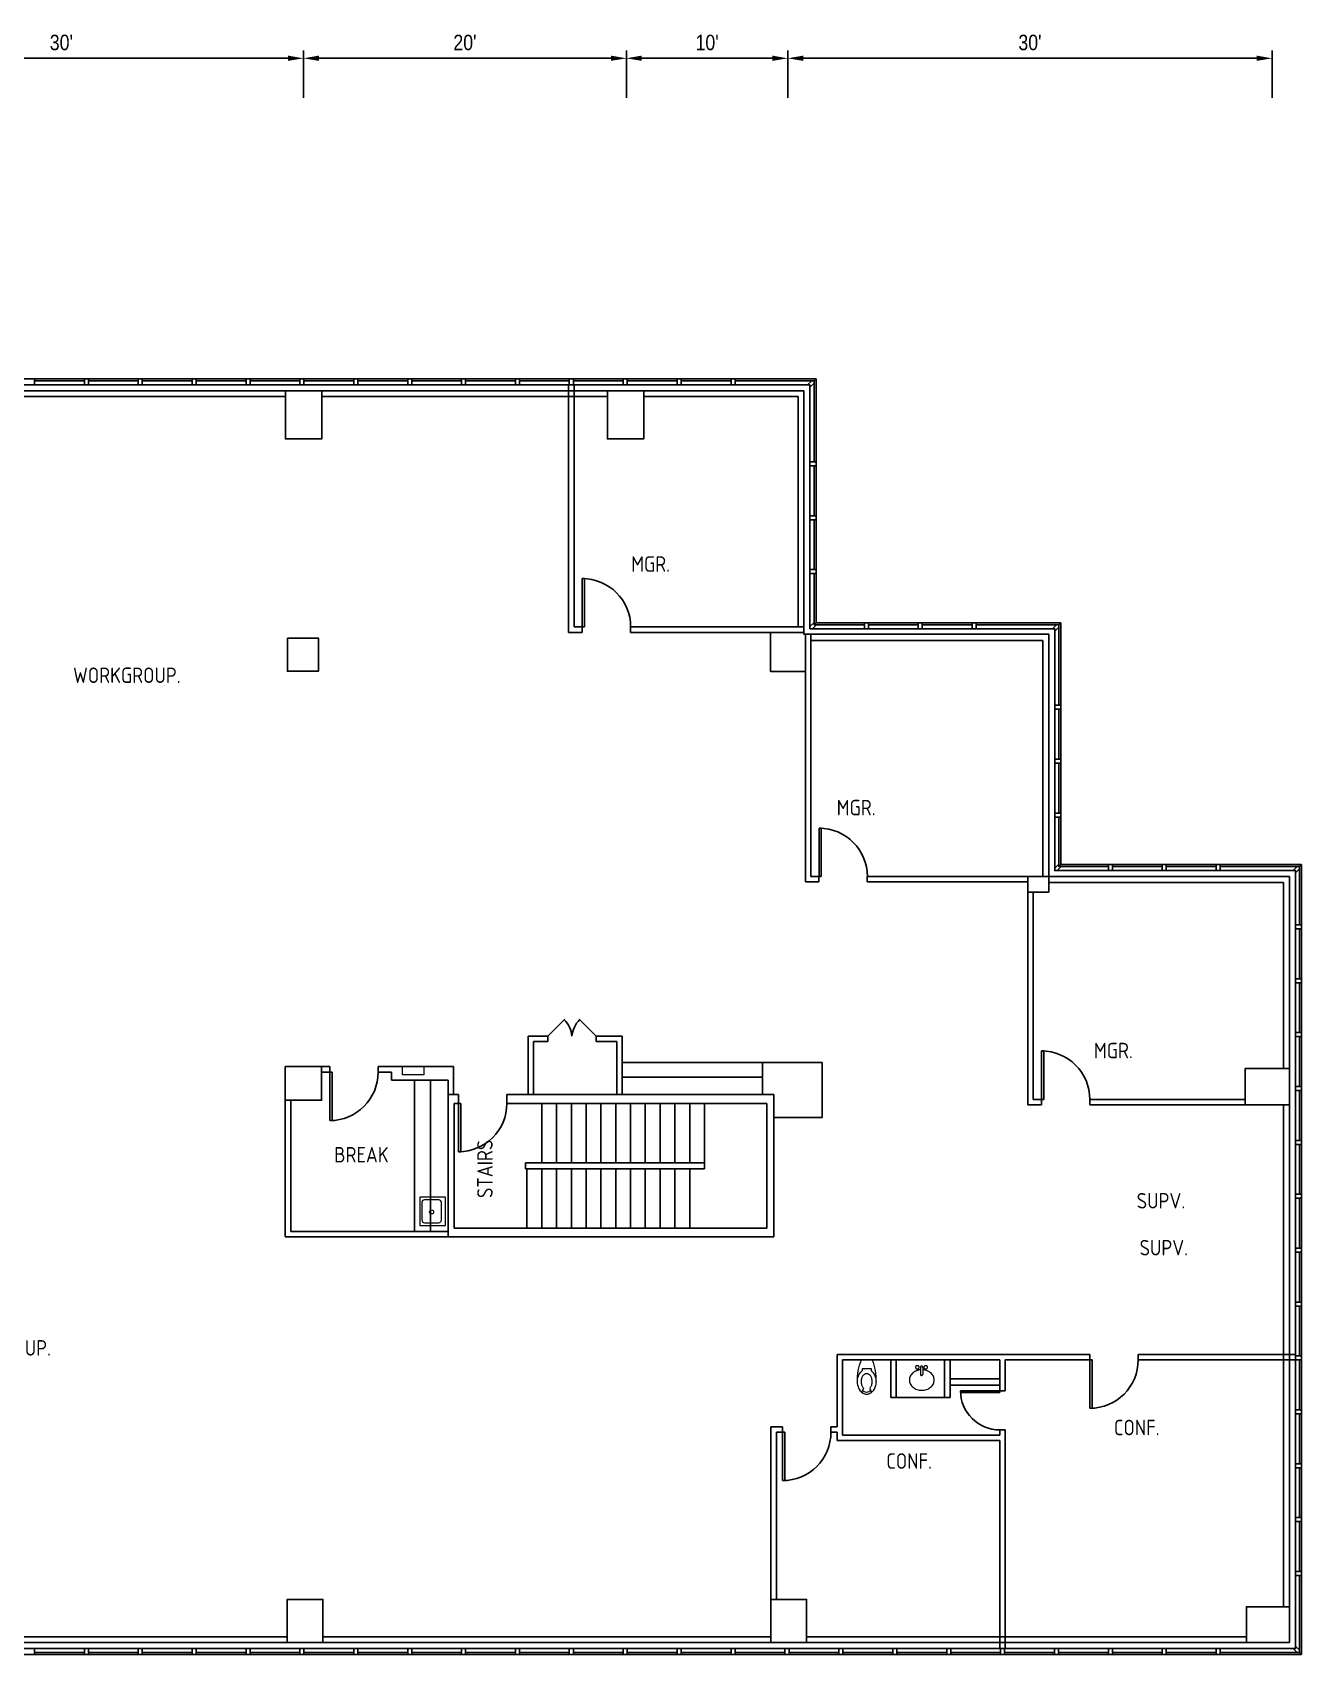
# Model space of a CAD drawing. Extents: x 0 to 2565, y -97 to 1206.
# Drawn here: x 1622 to 2565, y 0 to 1206 of the extents above; entities that cross this region are included whole.
import ezdxf

# ---------------------------------------------------------------- set-up
doc = ezdxf.new("R2010")
doc.units = 0
doc.header["$LTSCALE"] = 0.375
doc.header["$MEASUREMENT"] = 0
doc.layers.get('0').update_dxf_attribs({"lineweight": 0})
for name, color, linetype, lineweight in [('A-ANNO-DIMS', 200, 'Continuous', 18), ('A-ANNO-RMNAME', 211, 'Continuous', 30), ('P-FIXT', 15, 'Continuous', 18)]:
    doc.layers.add(name, color=color, linetype=linetype, lineweight=lineweight)
for name, color, linetype in [('A-DOOR', 5, 'Continuous'), ('A-FLOR-CASE', 1, 'Continuous'), ('A-FLOR-STRS', 1, 'Continuous'), ('A-GLAZ', 4, 'Continuous'), ('A-WALL-EXT', 3, 'Continuous'), ('A-WALL-INT', 3, 'Continuous'), ('M-CONT-THER', 4, 'Continuous')]:
    doc.layers.add(name, color=color, linetype=linetype)
doc.styles.add('Architectural', font='architxt.shx')
doc.styles.add('General_Text', font='ARIALN.TTF')
doc.dimstyles.get("Standard").update_dxf_attribs({"dimtxt": 0.12, "dimasz": 0.12, "dimexe": 0.06, "dimexo": 0.06, "dimgap": 0.06, "dimtad": 1, "dimdec": 0, "dimzin": 2, "dimdsep": 46, "dimlunit": 4, "dimtxsty": 'General_Text', "dimcen": 0.12, "dimclrd": 7, "dimclre": 7, "dimclrt": 7, "dimadec": 4, "dimazin": 3, "dimtfac": 1, "dimtdec": 0, "dimtmove": 0, "dimatfit": 3, "dimfxl": 1, "dimfrac": 1, "dimtolj": 1, "dimtzin": 2, "dimlwd": -3, "dimlwe": -3, "dimarcsym": 0})

# ---------------------------------------------------------------- blocks, each defined once
blk = doc.blocks.new('corner')
at = {"layer": 'A-GLAZ'}
blk.add_lwpolyline([(0, 1.75), (0, 0), (-1.75, 0), (-4.75, 3), (-3, 3), (-3, 4.75)], close=True, dxfattribs=at)
blk = doc.blocks.new('Toilwal2')
for p, q in [((0, -4.1), (0, 4)), ((6.7, -3.6), (6.7, 3.4)), ((6.7, 3.4), (8.3, 3.4)), ((23.5, 3.2), (21.3, 2.4)), ((8.3, -3.6), (6.7, -3.6)), ((21.1, -2.5), (21.1, -2.5)), ((21.3, -2.5), (23.5, -3.3)), ((23.8, -3.6), (23.8, -3.6))]:
    blk.add_line(p, q)
for centre, radius, start, end in [((15.2, -34.6), 41.4, 88.5432, 111.4502), ((14.1, -1.1), 7.43, 126.6725, 141.8648), ((15.4, -2.8), 9.56, 107.1417, 126.6724), ((12.8, -0.1), 2.76, 143.419, 216.581), ((14.1, -1.1), 4.43, 126.6725, 141.8648), ((15.4, -2.8), 6.56, 107.1417, 126.6725), ((16.2, -5.5), 12.4, 81.7349, 107.1416), ((16.2, -5.5), 9.38, 90, 107.1416), ((16.2, -5.5), 9.38, 72.8584, 90), ((14.9, -9.8), 16.8, 75.0711, 79.3345), ((17, -2.8), 6.56, 54.4829, 72.8583), ((16.2, -5), 11.8, 57.2315, 75.071), ((21.1, 2.9), 0.5, 234.4828, 288.2438), ((18.1, -1.9), 8.18, 32.7617, 57.2315), ((18.1, -1.9), 6.68, 32.7617, 46.3142), ((23.4, 3.6), 0.5, 288.2438, 45.6721), ((21.1, 0), 3.12, 360, 32.7618), ((21.1, 0), 3.12, 327.2382, 0), ((21.1, 0), 4.62, 360, 32.7617), ((15.2, 34.5), 41.4, 248.5498, 271.4568), ((14.1, 1), 7.43, 218.1352, 233.3275), ((15.4, 2.7), 9.56, 233.3276, 252.8583), ((14.1, 1), 4.43, 218.1352, 233.3275), ((15.4, 2.7), 6.56, 233.3275, 252.8583), ((16.2, 5.4), 12.4, 252.8584, 270), ((16.2, 5.4), 9.38, 252.8584, 270), ((16.2, 5.4), 9.38, 270, 287.1416), ((16.2, 5.4), 12.4, 270, 287.1416), ((14.9, 9.8), 16.8, 274.9424, 275.1954), ((17, 2.7), 6.56, 287.1417, 305.5171), ((17, 2.7), 9.56, 287.1416, 306.6725), ((21.1, -3), 0.5, 71.7562, 125.5172), ((18.1, 1.9), 6.68, 312.7565, 327.2383), ((18.3, 1), 7.43, 306.6725, 316.5742), ((23.3, -3.7), 0.5, 316.5741, 71.7562), ((18.1, 1.9), 8.18, 313.3097, 327.2384), ((21.1, 0), 4.62, 327.2383, 0)]:
    blk.add_arc(centre, radius, start, end)
blk = doc.blocks.new('bathsink')
for p, q in [((-2.5, 10.5), (-2.5, 4.7)), ((-0.8, 10.5), (-0.8, 4.7))]:
    blk.add_line(p, q)
for points in [[(-2.5, 8.3, 0.059558), (-5.1, 7.7, 0.090468), (-8, 6.1, 0.104252), (-10.1, 3.5, 0.11665), (-10.7, 0.7, 0.11665), (-10.1, -2.1, 0.104252), (-8, -4.7, 0.090468), (-5.1, -6.3, 0.082663), (-1.5, -6.9, 0.082663), (2.1, -6.3, 0.090468), (5, -4.7, 0.104252), (7.1, -2.1, 0.11665), (7.7, 0.7, 0.11665)], [(7.7, 0.7, 0.11665), (7.1, 3.5, 0.104252), (5, 6.1, 0.090468), (2.1, 7.7, 0.067171), (-0.8, 8.3, 0.082663)]]:
    blk.add_lwpolyline(points, format="xyb")
for points in [[(-3.4, 10.2, 0.11665), (-3.5, 10.6, 0.104252), (-3.8, 11, 0.090468), (-4.2, 11.3, 0.082663), (-4.8, 11.3, 0.082663), (-5.3, 11.3, 0.090468), (-5.8, 11, 0.104252), (-6.1, 10.6, 0.11665), (-6.2, 10.2, 0.11665), (-6.1, 9.7, 0.104252), (-5.8, 9.4, 0.090468), (-5.3, 9.1, 0.082663), (-4.8, 9, 0.082663), (-4.2, 9.1, 0.090468), (-3.8, 9.4, 0.104252), (-3.5, 9.7, 0.11665)], [(2.8, 10.2, 0.11665), (2.7, 10.6, 0.104252), (2.4, 11, 0.090468), (2, 11.3, 0.082663), (1.4, 11.3, 0.082663), (0.9, 11.3, 0.090468), (0.4, 11, 0.104252), (0.1, 10.6, 0.11665), (0, 10.2, 0.11665), (0.1, 9.7, 0.104252), (0.4, 9.4, 0.090468), (0.9, 9.1, 0.082663), (1.4, 9, 0.082663), (2, 9.1, 0.090468), (2.4, 9.4, 0.104252), (2.7, 9.7, 0.11665)]]:
    blk.add_lwpolyline(points, format="xyb", close=True)
for centre, start, end in [((-1.7, 10.3), 349.1824, 169.1824), ((-1.7, 4.9), 190.8176, 10.8176)]:
    blk.add_arc(centre, 0.87, start, end)
blk = doc.blocks.new('sink2119')
at = {"layer": 'P-FIXT'}
for p, q in [((0, 10.5), (0, -10.5)), ((19, 10.5), (0, 10.5)), ((3, 6.5), (3, -6.5)), ((15.5, 8.5), (5, 8.5)), ((17.5, -6.5), (17.5, 6.5)), ((19, -10.5), (19, 10.5)), ((0, -10.5), (19, -10.5)), ((5, -8.5), (15.5, -8.5))]:
    blk.add_line(p, q, dxfattribs=at)
blk.add_circle((10.25, 0.5), 1.5, dxfattribs=at)
for centre, start, end in [((5, 6.5), 90, 180), ((15.5, 6.5), 0, 90), ((5, -6.5), 180, 270), ((15.5, -6.5), 270, 0)]:
    blk.add_arc(centre, 2, start, end, dxfattribs=at)
blk = doc.blocks.new('*D15')
at = {"layer": 'A-ANNO-DIMS', "color": 7, "lineweight": -3, "transparency": 16777216}
for p, q in [((1463.5, 1157.5), (1463.5, 1192.6)), ((1475, 1186.8), (1812, 1186.8)), ((1823.5, 1157.5), (1823.5, 1192.6))]:
    blk.add_line(p, q, dxfattribs=at)
at = {"layer": 'A-ANNO-DIMS', "color": 7, "transparency": 16777216}
for points in [[(1475, 1188.8), (1475, 1184.9), (1463.5, 1186.8)], [(1812, 1188.8), (1812, 1184.9), (1823.5, 1186.8)]]:
    blk.add_solid(points, dxfattribs=at)
at = {"layer": 'A-ANNO-DIMS', "color": 7, "transparency": 16777216, "insert": (1643.5, 1198.5), "char_height": 11.52, "attachment_point": 5, "style": 'General_Text'}
blk.add_mtext("\\A1;30'", dxfattribs=at)
blk = doc.blocks.new('*D16')
at = {"layer": 'A-ANNO-DIMS', "color": 7, "lineweight": -3, "transparency": 16777216}
for p, q in [((1823.5, 1157.5), (1823.5, 1192.6)), ((1835, 1186.8), (2052, 1186.8)), ((2063.5, 1157.5), (2063.5, 1192.6))]:
    blk.add_line(p, q, dxfattribs=at)
at = {"layer": 'A-ANNO-DIMS', "color": 7, "transparency": 16777216}
for points in [[(1835, 1188.8), (1835, 1184.9), (1823.5, 1186.8)], [(2052, 1188.8), (2052, 1184.9), (2063.5, 1186.8)]]:
    blk.add_solid(points, dxfattribs=at)
at = {"layer": 'A-ANNO-DIMS', "color": 7, "transparency": 16777216, "insert": (1943.5, 1198.5), "char_height": 11.52, "attachment_point": 5, "style": 'General_Text'}
blk.add_mtext("\\A1;20'", dxfattribs=at)
blk = doc.blocks.new('*D17')
at = {"layer": 'A-ANNO-DIMS', "color": 7, "lineweight": -3, "transparency": 16777216}
for p, q in [((2063.5, 1157.5), (2063.5, 1192.6)), ((2075, 1186.8), (2172, 1186.8)), ((2183.5, 1157.5), (2183.5, 1192.6))]:
    blk.add_line(p, q, dxfattribs=at)
at = {"layer": 'A-ANNO-DIMS', "color": 7, "transparency": 16777216}
for points in [[(2075, 1188.8), (2075, 1184.9), (2063.5, 1186.8)], [(2172, 1188.8), (2172, 1184.9), (2183.5, 1186.8)]]:
    blk.add_solid(points, dxfattribs=at)
at = {"layer": 'A-ANNO-DIMS', "color": 7, "transparency": 16777216, "insert": (2123.5, 1198.5), "char_height": 11.52, "attachment_point": 5, "style": 'General_Text'}
blk.add_mtext("\\A1;10'", dxfattribs=at)
blk = doc.blocks.new('*D18')
at = {"layer": 'A-ANNO-DIMS', "color": 7, "lineweight": -3, "transparency": 16777216}
for p, q in [((2183.5, 1157.5), (2183.5, 1192.6)), ((2195, 1186.8), (2532, 1186.8)), ((2543.5, 1157.5), (2543.5, 1192.6))]:
    blk.add_line(p, q, dxfattribs=at)
at = {"layer": 'A-ANNO-DIMS', "color": 7, "transparency": 16777216}
for points in [[(2195, 1188.8), (2195, 1184.9), (2183.5, 1186.8)], [(2532, 1188.8), (2532, 1184.9), (2543.5, 1186.8)]]:
    blk.add_solid(points, dxfattribs=at)
at = {"layer": 'A-ANNO-DIMS', "color": 7, "transparency": 16777216, "insert": (2363.5, 1198.5), "char_height": 11.52, "attachment_point": 5, "style": 'General_Text'}
blk.add_mtext("\\A1;30'", dxfattribs=at)

msp = doc.modelspace()

# ---------------------------------------------------------------- linework, layer by layer
at = {"layer": 'A-DOOR'}
for p, q in [((2030.7, 764), (2030.7, 800)), ((2030.7, 800), (2032.4, 800)), ((2032.4, 800), (2032.4, 764)), ((2032.4, 764), (2030.7, 764)), ((2206.7, 578.4), (2206.7, 614.4)), ((2206.7, 614.4), (2208.4, 614.4)), ((2208.4, 614.4), (2208.4, 578.4)), ((2208.4, 578.4), (2206.7, 578.4)), ((2005.1, 459.8), (2017.8, 472.5)), ((2041.1, 459.8), (2028.3, 472.5)), ((2372, 412.8), (2372, 448.8)), ((2372, 448.8), (2373.8, 448.8)), ((2373.8, 448.8), (2373.8, 412.8)), ((1843, 433), (1843, 397.1)), ((1844.8, 433), (1843, 433)), ((1844.8, 397.1), (1844.8, 433)), ((2373.8, 412.8), (2372, 412.8)), ((1938.7, 409.8), (1938.7, 373.8)), ((1940.4, 409.8), (1938.7, 409.8)), ((1940.4, 373.8), (1940.4, 409.8)), ((1843, 397.1), (1844.8, 397.1)), ((1938.7, 373.8), (1940.4, 373.8)), ((2408, 219.1), (2408, 183.1)), ((2409.7, 219.1), (2408, 219.1)), ((2409.7, 183.1), (2409.7, 219.1)), ((2341.1, 196.2), (2312, 196.2)), ((2312, 196.2), (2312, 194.8)), ((2312, 194.8), (2341.1, 194.8)), ((2341.1, 194.8), (2341.1, 196.2)), ((2408, 183.1), (2409.7, 183.1)), ((2179.6, 165.3), (2179.6, 129.3)), ((2181.3, 165.3), (2179.6, 165.3)), ((2181.3, 129.3), (2181.3, 165.3)), ((2179.6, 129.3), (2181.3, 129.3))]:
    msp.add_line(p, q, dxfattribs=at)
for centre, radius, start, end in [((2030.7, 764), 36, 0, 90), ((2206.7, 578.4), 36, 0, 90), ((2003.4, 458.1), 19.7, 4.8593, 45), ((2042.7, 458.1), 19.7, 135, 175.1407), ((2372, 412.8), 36, 0, 90), ((1843, 433), 36, 270, 0), ((1938.7, 409.8), 36, 270, 0), ((2408, 219.1), 36, 270, 0), ((2341.1, 196.2), 29.2, 180, 270), ((2179.6, 165.3), 36, 270, 0)]:
    msp.add_arc(centre, radius, start, end, dxfattribs=at)
at = {"layer": 'A-FLOR-CASE'}
for p, q in [((1918, 427.1), (1918, 314.6)), ((2164.6, 429.3), (2060.5, 429.3)), ((2304.1, 205.1), (2341.1, 205.1)), ((2304.1, 200.3), (2341.1, 200.3)), ((2264.1, 191.1), (2300.1, 191.1))]:
    msp.add_line(p, q, dxfattribs=at)
for points in [[(2164.6, 416.3), (2164.6, 440.3), (2060.5, 440.3), (2060.5, 416.3)], [(1931, 427.1), (1906, 427.1), (1906, 314.6), (1931, 314.6)]]:
    msp.add_lwpolyline(points, close=True, dxfattribs=at)
at = {"layer": 'A-FLOR-STRS'}
for p, q in [((2000.6, 365.7), (2000.6, 409.8)), ((2011.6, 365.7), (2011.6, 409.8)), ((2022.6, 365.7), (2022.6, 409.8)), ((2033.6, 365.7), (2033.6, 409.8)), ((2044.6, 365.7), (2044.6, 409.8)), ((2055.6, 365.7), (2055.6, 409.8)), ((2066.6, 365.7), (2066.6, 409.8)), ((2077.6, 365.7), (2077.6, 409.8)), ((2088.6, 365.7), (2088.6, 409.8)), ((2099.6, 365.7), (2099.6, 409.8)), ((2110.6, 365.7), (2110.6, 409.8)), ((2121.6, 361.1), (2121.6, 409.8)), ((1988.6, 365.7), (2121.6, 365.7)), ((1988.6, 361.1), (1988.6, 365.7)), ((1988.6, 361.1), (2121.6, 361.1)), ((1989.6, 317.1), (1989.6, 361.1)), ((2000.6, 317.1), (2000.6, 361.1)), ((2011.6, 317.1), (2011.6, 361.1)), ((2022.6, 317.1), (2022.6, 361.1)), ((2033.6, 317.1), (2033.6, 361.1)), ((2044.6, 317.1), (2044.6, 361.1)), ((2055.6, 317.1), (2055.6, 361.1)), ((2066.6, 317.1), (2066.6, 361.1)), ((2077.6, 317.1), (2077.6, 361.1)), ((2088.6, 317.1), (2088.6, 361.1)), ((2099.6, 317.1), (2099.6, 361.1)), ((2110.6, 317.1), (2110.6, 361.1))]:
    msp.add_line(p, q, dxfattribs=at)
at = {"layer": 'A-GLAZ'}
for p, q in [((1623.5, 948.5), (1623.5, 944)), ((1623.5, 947), (1660.6, 947)), ((1663.6, 948.5), (1663.6, 944)), ((1663.6, 947), (1700.6, 947)), ((1703.6, 948.5), (1703.6, 944)), ((1703.6, 947), (1740.7, 947)), ((1743.7, 948.5), (1743.7, 944)), ((1743.7, 947), (1780.8, 947)), ((1783.8, 948.5), (1783.8, 944)), ((1783.8, 947), (1820.8, 947)), ((1823.8, 948.5), (1823.8, 944)), ((1823.8, 947), (1860.9, 947)), ((1863.9, 948.5), (1863.9, 944)), ((1863.9, 947), (1901, 947)), ((1904, 948.5), (1904, 944)), ((1904, 947), (1941, 947)), ((1944, 948.5), (1944, 944)), ((1944, 947), (1981.1, 947)), ((1984.1, 948.5), (1984.1, 944)), ((1984.1, 947), (2021.1, 947)), ((2024.1, 947), (2061.2, 947)), ((2064.2, 947), (2101.3, 947)), ((2104.3, 948.5), (2104.3, 944)), ((2104.3, 947), (2141.3, 947)), ((2144.3, 948.5), (2144.3, 944)), ((2144.3, 947), (2203, 947)), ((2200, 944), (2200, 762.7)), ((2203, 947), (2204.5, 948.5)), ((2203, 947), (2203, 886.8)), ((2204.5, 883.8), (2200, 883.8)), ((2203, 883.8), (2203, 846.7)), ((2204.5, 843.7), (2200, 843.7)), ((2203, 843.7), (2203, 806.7)), ((2204.5, 803.7), (2200, 803.7)), ((2203, 803.7), (2203, 765.7)), ((2200, 762.7), (2382, 762.7)), ((2204.5, 767.2), (2203, 765.7)), ((2203, 765.7), (2240.4, 765.7)), ((2243.4, 767.2), (2243.4, 762.7)), ((2243.4, 765.7), (2280.5, 765.7)), ((2283.5, 767.2), (2283.5, 762.7)), ((2283.5, 765.7), (2320.6, 765.7)), ((2323.6, 767.2), (2323.6, 762.7)), ((2323.6, 765.7), (2385, 765.7)), ((2382, 762.7), (2382, 582.9)), ((2385, 765.7), (2386.5, 767.2)), ((2385, 765.7), (2385, 705.8)), ((2386.5, 702.8), (2382, 702.8)), ((2385, 702.8), (2385, 665.7)), ((2386.5, 662.7), (2382, 662.7)), ((2385, 662.7), (2385, 625.6)), ((2386.5, 622.6), (2382, 622.6)), ((2385, 622.6), (2385, 585.9)), ((2382, 582.9), (2560.9, 582.9)), ((2385, 585.9), (2386.5, 587.4)), ((2385, 585.9), (2421.8, 585.9)), ((2424.8, 587.4), (2424.8, 582.9)), ((2424.8, 585.9), (2461.8, 585.9)), ((2464.8, 587.4), (2464.8, 582.9)), ((2464.8, 585.9), (2501.9, 585.9)), ((2504.9, 587.4), (2504.9, 582.9)), ((2504.9, 585.9), (2563.9, 585.9)), ((2560.9, 582.9), (2560.9, 4.5)), ((2563.9, 585.9), (2565.4, 587.4)), ((2563.9, 542.6), (2563.9, 585.9)), ((2565.4, 539.6), (2560.9, 539.6)), ((2563.9, 539.6), (2563.9, 502.5)), ((2565.4, 499.5), (2560.9, 499.5)), ((2563.9, 499.5), (2563.9, 462.5)), ((2565.4, 459.4), (2560.9, 459.4)), ((2563.9, 459.4), (2563.9, 422.4)), ((2565.4, 419.4), (2560.9, 419.4)), ((2563.9, 419.4), (2563.9, 382.3)), ((2565.4, 379.3), (2560.9, 379.3)), ((2563.9, 379.3), (2563.9, 342.3)), ((2565.4, 339.3), (2560.9, 339.3)), ((2563.9, 339.3), (2563.9, 302.2)), ((2565.4, 299.2), (2560.9, 299.2)), ((2563.9, 299.2), (2563.9, 262.1)), ((2565.4, 259.1), (2560.9, 259.1)), ((2563.9, 259.1), (2563.9, 222.1)), ((2565.4, 219.1), (2560.9, 219.1)), ((2563.9, 219.1), (2563.9, 182)), ((2565.4, 179), (2560.9, 179)), ((2563.9, 179), (2563.9, 142)), ((2565.4, 138.9), (2560.9, 138.9)), ((2563.9, 138.9), (2563.9, 101.9)), ((2565.4, 98.9), (2560.9, 98.9)), ((2563.9, 98.9), (2563.9, 61.8)), ((2565.4, 58.8), (2560.9, 58.8)), ((2563.9, 1.5), (2563.9, 58.8)), ((2560.9, 4.5), (1477.6, 4.5)), ((1623.5, 1.5), (1660.6, 1.5)), ((1660.6, 0), (1660.6, 4.5)), ((1663.6, 1.5), (1700.6, 1.5)), ((1700.6, 0), (1700.6, 4.5)), ((1703.6, 1.5), (1740.7, 1.5)), ((1740.7, 0), (1740.7, 4.5)), ((1743.7, 1.5), (1780.8, 1.5)), ((1780.8, 0), (1780.8, 4.5)), ((1783.8, 1.5), (1820.8, 1.5)), ((1820.8, 0), (1820.8, 4.5)), ((1823.8, 1.5), (1860.9, 1.5)), ((1860.9, 0), (1860.9, 4.5)), ((1863.9, 1.5), (1901, 1.5)), ((1901, 0), (1901, 4.5)), ((1904, 1.5), (1941, 1.5)), ((1941, 0), (1941, 4.5)), ((1944, 1.5), (1981.1, 1.5)), ((1981.1, 0), (1981.1, 4.5)), ((1984.1, 1.5), (2021.1, 1.5)), ((2021.1, 0), (2021.1, 4.5)), ((2024.1, 1.5), (2061.2, 1.5)), ((2061.2, 0), (2061.2, 4.5)), ((2064.2, 1.5), (2101.3, 1.5)), ((2101.3, 0), (2101.3, 4.5)), ((2104.3, 1.5), (2141.3, 1.5)), ((2141.3, 0), (2141.3, 4.5)), ((2144.3, 1.5), (2181.4, 1.5)), ((2181.4, 0), (2181.4, 4.5)), ((2184.4, 1.5), (2221.5, 1.5)), ((2221.5, 0), (2221.5, 4.5)), ((2224.5, 1.5), (2261.5, 1.5)), ((2261.5, 0), (2261.5, 4.5)), ((2264.5, 1.5), (2301.6, 1.5)), ((2301.6, 0), (2301.6, 4.5)), ((2304.6, 1.5), (2341.6, 1.5)), ((2341.6, 0), (2341.6, 4.5)), ((2344.6, 1.5), (2381.7, 1.5)), ((2381.7, 0), (2381.7, 4.5)), ((2384.7, 1.5), (2421.8, 1.5)), ((2421.8, 0), (2421.8, 4.5)), ((2424.8, 1.5), (2461.8, 1.5)), ((2461.8, 0), (2461.8, 4.5)), ((2464.8, 1.5), (2501.9, 1.5)), ((2501.9, 0), (2501.9, 4.5)), ((2504.9, 1.5), (2562.4, 1.5)), ((2563.9, 1.5), (2565.4, 0))]:
    msp.add_line(p, q, dxfattribs=at)
for points in [[(1484.9, 948.8), (1481.9, 945.8), (1481.9, 944), (2200, 944)], [(1660.6, 944), (1660.6, 948.5)], [(1700.6, 944), (1700.6, 948.5)], [(1740.7, 944), (1740.7, 948.5)], [(1780.8, 944), (1780.8, 948.5)], [(1820.8, 944), (1820.8, 948.5)], [(1860.9, 944), (1860.9, 948.5)], [(1901, 944), (1901, 948.5)], [(1941, 944), (1941, 948.5)], [(1981.1, 944), (1981.1, 948.5)], [(2101.3, 944), (2101.3, 948.5)], [(2141.3, 944), (2141.3, 948.5)], [(2200, 886.8), (2204.5, 886.8)], [(2200, 846.7), (2204.5, 846.7)], [(2200, 806.7), (2204.5, 806.7)], [(2240.4, 762.7), (2240.4, 767.2)], [(2280.5, 762.7), (2280.5, 767.2)], [(2320.6, 762.7), (2320.6, 767.2)], [(2382, 705.8), (2386.5, 705.8)], [(2382, 665.7), (2386.5, 665.7)], [(2382, 625.6), (2386.5, 625.6)], [(2421.8, 582.9), (2421.8, 587.4)], [(2461.8, 582.9), (2461.8, 587.4)], [(2501.9, 582.9), (2501.9, 587.4)], [(2560.9, 542.6), (2565.4, 542.6)], [(2560.9, 502.5), (2565.4, 502.5)], [(2560.9, 462.4), (2565.4, 462.4)], [(2560.9, 422.4), (2565.4, 422.4)], [(2560.9, 382.3), (2565.4, 382.3)], [(2560.9, 342.3), (2565.4, 342.3)], [(2560.9, 302.2), (2565.4, 302.2)], [(2560.9, 262.1), (2565.4, 262.1)], [(2560.9, 222.1), (2565.4, 222.1)], [(2560.9, 182), (2565.4, 182)], [(2560.9, 141.9), (2565.4, 141.9)], [(2560.9, 101.9), (2565.4, 101.9)], [(2560.9, 61.8), (2565.4, 61.8)], [(1623.5, 4.5), (1623.5, 0)], [(1663.6, 4.5), (1663.6, 0)], [(1703.6, 4.5), (1703.6, 0)], [(1743.7, 4.5), (1743.7, 0)], [(1783.8, 4.5), (1783.8, 0)], [(1823.8, 4.5), (1823.8, 0)], [(1863.9, 4.5), (1863.9, 0)], [(1904, 4.5), (1904, 0)], [(1944, 4.5), (1944, 0)], [(1984.1, 4.5), (1984.1, 0)], [(2024.1, 4.5), (2024.1, 0)], [(2064.2, 4.5), (2064.2, 0)], [(2104.3, 4.5), (2104.3, 0)], [(2144.3, 4.5), (2144.3, 0)], [(2184.4, 4.5), (2184.4, 0)], [(2224.5, 4.5), (2224.5, 0)], [(2264.5, 4.5), (2264.5, 0)], [(2304.6, 4.5), (2304.6, 0)], [(2344.6, 4.5), (2344.6, 0)], [(2384.7, 4.5), (2384.7, 0)], [(2424.8, 4.5), (2424.8, 0)], [(2464.8, 4.5), (2464.8, 0)], [(2504.9, 4.5), (2504.9, 0)]]:
    msp.add_lwpolyline(points, dxfattribs=at)
for points in [[(2024.1, 944), (2021.1, 944), (2021.1, 948.5), (2024.1, 948.5)], [(2061.2, 944), (2064.2, 944), (2064.2, 948.5), (2061.2, 948.5)]]:
    msp.add_lwpolyline(points, close=True, dxfattribs=at)
at = {"layer": 'A-WALL-EXT'}
for p, q in [((1486.4, 948.5), (2204.5, 948.5)), ((2204.5, 948.5), (2204.5, 767.2)), ((1477.4, 939.5), (2195.5, 939.5)), ((2195.5, 939.5), (2195.5, 758.6)), ((2204.5, 767.2), (2386.5, 767.2)), ((2386.5, 767.2), (2386.5, 587.4)), ((2195.5, 758.6), (2377.5, 758.6)), ((2377.5, 758.6), (2377.5, 578.4)), ((2386.5, 587.4), (2565.4, 587.4)), ((2565.4, 587.4), (2565.4, 0)), ((2377.5, 578.4), (2556.4, 578.4)), ((2556.4, 578.4), (2556.4, 9)), ((1476.6, 9), (2556.4, 9)), ((1482.1, 0), (2565.4, 0))]:
    msp.add_line(p, q, dxfattribs=at)
for points in [[(1837.1, 939.5), (1810.1, 939.5), (1810.1, 903.8), (1837.1, 903.8)], [(2076.4, 939.5), (2049.4, 939.5), (2049.4, 903.8), (2076.4, 903.8)], [(2196.6, 758.6), (2195.5, 758.6), (2195.5, 760), (2170.6, 760), (2170.6, 731), (2196.6, 731)], [(1811.6, 755.8), (1811.6, 731.1), (1834.6, 731.1), (1834.6, 755.8)], [(2377.5, 578.4), (2366, 578.4), (2362, 578.4), (2362, 566.9), (2377.5, 566.9)], [(1810, 437.1), (1837, 437.1), (1837, 412.1), (1810, 412.1)], [(2209, 440.3), (2164.6, 440.3), (2164.6, 416.3), (2173, 416.3), (2173, 399.3), (2209, 399.3)], [(2556.4, 435.8), (2523.6, 435.8), (2523.6, 408.8), (2556.4, 408.8)], [(1837.9, 9), (1811.4, 9), (1811.4, 41), (1837.9, 41)], [(2197.5, 9), (2171, 9), (2171, 41), (2197.5, 41)], [(2556.4, 35.5), (2556.4, 9), (2524.4, 9), (2524.4, 35.5)]]:
    msp.add_lwpolyline(points, close=True, dxfattribs=at)
at = {"layer": 'A-WALL-INT'}
for p, q in [((1703.6, 944), (1700.6, 944)), ((2020.6, 944), (2020.6, 760)), ((2021.1, 944), (2024.1, 944)), ((2024.6, 944), (2024.6, 764)), ((2030.6, 760), (2020.6, 760)), ((2030.6, 764), (2024.6, 764)), ((2030.6, 764), (2030.6, 760)), ((2195.5, 764), (2066.6, 764)), ((2066.6, 764), (2066.6, 760)), ((2195.5, 760), (2066.6, 760)), ((2196.6, 758.6), (2196.6, 574.4)), ((2200.6, 758.6), (2200.6, 578.4)), ((2206.6, 574.4), (2196.6, 574.4)), ((2206.6, 578.4), (2200.6, 578.4)), ((2206.6, 578.4), (2206.6, 574.4)), ((2362, 578.4), (2242.6, 578.4)), ((2242.6, 578.4), (2242.6, 574.4)), ((2362, 574.4), (2242.6, 574.4)), ((2362, 566.9), (2362, 408.8)), ((2362, 566.9), (2377.5, 566.9)), ((2366, 566.9), (2366, 412.8)), ((2377.5, 566.9), (2377.5, 578.4)), ((1990.5, 416.3), (1990.5, 459.8)), ((1990.5, 459.8), (2005.1, 459.8)), ((2005.1, 455.8), (2005.1, 459.8)), ((2041.1, 455.8), (2041.1, 459.8)), ((2041.1, 459.8), (2060.5, 459.8)), ((2060.5, 416.3), (2060.5, 459.8)), ((1994.5, 455.8), (2005.1, 455.8)), ((1994.5, 416.3), (1994.5, 455.8)), ((2041.1, 455.8), (2056.5, 455.8)), ((2056.5, 416.3), (2056.5, 455.8)), ((1837, 437.1), (1843, 437.1)), ((1843, 433), (1843, 437.1)), ((1879, 433), (1879, 437.1)), ((1879, 437.1), (1935, 437.1)), ((1935, 416.3), (1935, 437.1)), ((1837, 433), (1843, 433)), ((1879, 433), (1889, 433)), ((1889, 427.1), (1889, 433)), ((1889, 427.1), (1931, 427.1)), ((1931, 416.3), (1931, 427.1)), ((1810, 412.1), (1810, 310.6)), ((1814, 412.1), (1814, 314.6)), ((1931, 416.3), (1938.6, 416.3)), ((1931, 416.3), (1931, 310.6)), ((1938.6, 409.8), (1938.6, 416.3)), ((1974.6, 409.8), (1974.6, 416.3)), ((1974.6, 416.3), (2173, 416.3)), ((2173, 310.6), (2173, 416.3)), ((2372, 412.8), (2366, 412.8)), ((2372, 412.8), (2372, 408.8)), ((2523.6, 412.8), (2408, 412.8)), ((2408, 412.8), (2408, 408.8)), ((1935.6, 317.1), (1935.6, 409.8)), ((1938.6, 409.8), (1935.6, 409.8)), ((1974.6, 409.8), (2168, 409.8)), ((2168, 317.1), (2168, 409.8)), ((2372, 408.8), (2362, 408.8)), ((2523.6, 408.8), (2408, 408.8)), ((1931, 314.6), (1814, 314.6)), ((1935.6, 317.1), (2168, 317.1)), ((1931, 310.6), (1810, 310.6)), ((1931, 310.6), (2173, 310.6)), ((2220.1, 223.1), (2408, 223.1)), ((2220.1, 169.3), (2220.1, 223.1)), ((2224.1, 219.1), (2341.1, 219.1)), ((2224.1, 163.1), (2224.1, 219.1)), ((2260.1, 191.1), (2260.1, 219.1)), ((2264.1, 191.1), (2264.1, 219.1)), ((2300.1, 191.1), (2300.1, 219.1)), ((2304.1, 191.1), (2304.1, 219.1)), ((2341.1, 196.2), (2341.1, 219.1)), ((2345.1, 219.1), (2408, 219.1)), ((2345.1, 196.2), (2345.1, 219.1)), ((2408, 223.1), (2408, 219.1)), ((2444, 223.1), (2444, 219.1)), ((2444, 223.1), (2560.9, 223.1)), ((2444, 219.1), (2560.9, 219.1)), ((2560.9, 219.1), (2560.9, 222.1)), ((2341.1, 196.2), (2345.1, 196.2)), ((2260.1, 191.1), (2264.1, 191.1)), ((2300.1, 191.1), (2304.1, 191.1)), ((2171, 41), (2171, 169.3)), ((2171, 169.3), (2179.6, 169.3)), ((2179.6, 165.3), (2179.6, 169.3)), ((2215.6, 165.3), (2215.6, 169.3)), ((2215.6, 169.3), (2220.1, 169.3)), ((2175, 41), (2175, 165.3)), ((2175, 165.3), (2179.6, 165.3)), ((2215.6, 165.3), (2220.1, 165.3)), ((2220.1, 159.1), (2220.1, 165.3)), ((2220.1, 159.1), (2341.1, 159.1)), ((2224.1, 163.1), (2341.1, 163.1)), ((2341.1, 163.1), (2341.1, 167.1)), ((2341.1, 167.1), (2345.1, 167.1)), ((2341.1, 4.5), (2341.1, 159.1)), ((2345.1, 4.5), (2345.1, 167.1))]:
    msp.add_line(p, q, dxfattribs=at)
at = {"layer": 'M-CONT-THER'}
for p, q in [((1488.9, 935.3), (1810.1, 935.3)), ((1837.1, 935.3), (2049.4, 935.3)), ((2076.4, 935.3), (2191.3, 935.3)), ((2191.3, 935.3), (2191.3, 764)), ((2200.6, 754), (2373.2, 754)), ((2373.2, 754), (2373.2, 578.4)), ((2377.5, 574.1), (2552.1, 574.1)), ((2552.1, 574.1), (2552.1, 435.8)), ((2552.1, 408.8), (2552.1, 35.5)), ((1476.8, 13.2), (1811.4, 13.2)), ((1837.9, 13.2), (2171, 13.2)), ((2197.5, 13.2), (2524.4, 13.2))]:
    msp.add_line(p, q, dxfattribs=at)
at = {"layer": 'P-FIXT'}
msp.add_lwpolyline([(1897, 437.1), (1913, 437.1), (1913, 431.1), (1897, 431.1)], close=True, dxfattribs=at)

# ---------------------------------------------------------------- block references
at = {"rotation": 180}
msp.add_blockref('sink2119', (1929, 329.6), dxfattribs=at)
at = {"layer": 'A-GLAZ', "xscale": -1, "rotation": 180}
for p in [(2203, 947), (2385, 765.7), (2563.9, 585.9)]:
    msp.add_blockref('corner', p, dxfattribs=at)
at = {"layer": 'A-GLAZ', "xscale": -1}
for p in [(2200, 762.7), (2382, 582.9)]:
    msp.add_blockref('corner', p, dxfattribs=at)
at = {"layer": 'A-GLAZ'}
msp.add_blockref('corner', (2563.9, 1.5), dxfattribs=at)
at = {"layer": 'P-FIXT', "xscale": -1, "rotation": 90}
msp.add_blockref('Toilwal2', (2242.1, 219.1), dxfattribs=at)
at = {"layer": 'P-FIXT'}
msp.add_blockref('bathsink', (2284.6, 203.4), dxfattribs=at)

# ---------------------------------------------------------------- texts
at = {"layer": 'A-ANNO-RMNAME', "char_height": 11.52, "attachment_point": 5, "style": 'Architectural'}
for s, insert, width in [('MGR.', (2081.5, 810.8), 11.52), ('WORKGROUP.', (1692.2, 728.1), 11.52), ('MGR.', (2234.3, 629.7), 64.254), ('MGR.', (2425.5, 449.1), 64.228), ('BREAK', (1866.6, 371.6), 124.925), ('SUPV.', (2460.9, 337.4), 64.228), ('SUPV.', (2463, 302.5), 64.228), ('WORKGROUP.', (1595.8, 228), 11.52), ('CONF.', (2442.9, 168.8), 11.52), ('CONF.', (2273.7, 143.9), 11.52)]:
    msp.add_mtext(s, dxfattribs=dict(at, insert=insert, width=width))
at = {"layer": 'A-ANNO-RMNAME', "insert": (1958.4, 361.1), "char_height": 11.52, "width": 14.97, "attachment_point": 5, "rotation": 90, "style": 'Architectural'}
msp.add_mtext('STAIRS', dxfattribs=at)

# ---------------------------------------------------------------- dimensions: what is measured, and where the dimension line sits
at = {"layer": 'A-ANNO-DIMS'}
for base, p1, p2, picture, middle in [((1823.5, 1186.8), (1463.5, 1151.8), (1823.5, 1151.8), '*D15', (1643.5, 1198.5)), ((2063.5, 1186.8), (1823.5, 1151.8), (2063.5, 1151.8), '*D16', (1943.5, 1198.5)), ((2183.5, 1186.8), (2063.5, 1151.8), (2183.5, 1151.8), '*D17', (2123.5, 1198.5)), ((2543.5, 1186.8), (2183.5, 1151.8), (2543.5, 1151.8), '*D18', (2363.5, 1198.5))]:
    dim = msp.add_linear_dim(base=base, p1=p1, p2=p2, dimstyle='Standard', dxfattribs=at)
    dim.commit()
    dim.dimension.update_dxf_attribs({"geometry": picture, "text_midpoint": middle})

doc.saveas('drawing.dxf')
